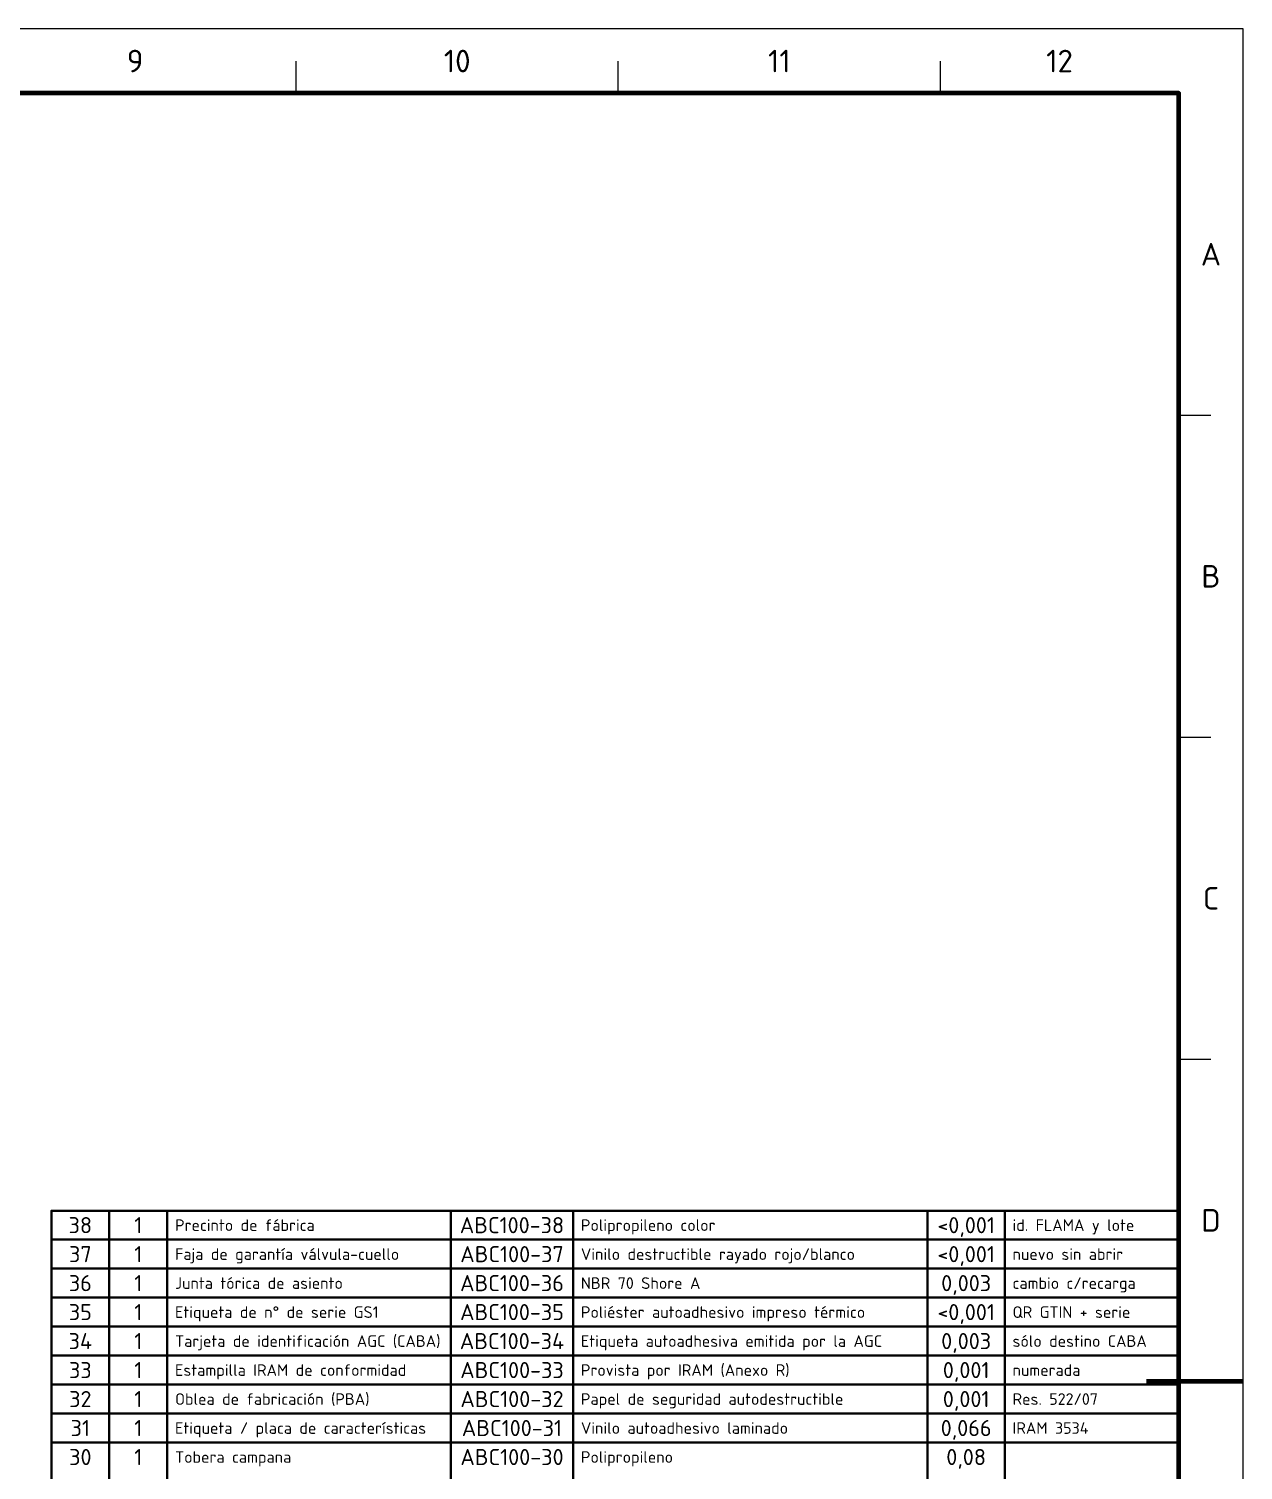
# Model space of a CAD drawing. Header units: millimetres. Extents: x 0 to 2382, y 0 to 420.
# Drawn here: x 405.5 to 594, y 196.2 to 420 of the extents above; entities that cross this region are included whole.
import ezdxf
from ezdxf.enums import TextEntityAlignment as Align

# ---------------------------------------------------------------- set-up
doc = ezdxf.new("R2010")
doc.units = ezdxf.units.MM
for name, color, linetype, lineweight in [('06-TEXTO', 7, 'CONTINUOUS', 25), ('07-RECUADRO', 7, 'CONTINUOUS', 70), ('08-FINA', 5, 'CONTINUOUS', 18), ('10-ROTULO', 7, 'CONTINUOUS', 35), ('11-TEXTO-ROTULO', 7, 'CONTINUOUS', 25)]:
    doc.layers.add(name, color=color, linetype=linetype, lineweight=lineweight)
doc.styles.add('ISO3098', font='isocpeur.ttf')

msp = doc.modelspace()

# ---------------------------------------------------------------- linework, layer by layer
at = {"layer": '07-RECUADRO'}
msp.add_line((594, 210), (579, 210), dxfattribs=at)
msp.add_lwpolyline([(25, 10), (584, 10), (584, 410), (25, 410)], close=True, dxfattribs=at)
at = {"layer": '08-FINA'}
for p, q in [((447, 410), (447, 415)), ((497, 410), (497, 415)), ((547, 410), (547, 415)), ((584, 360), (589, 360)), ((584, 310), (589, 310)), ((584, 260), (589, 260))]:
    msp.add_line(p, q, dxfattribs=at)
msp.add_lwpolyline([(0, 0), (594, 0), (594, 420), (0, 420)], close=True, dxfattribs=at)
at = {"layer": '10-ROTULO'}
for p, q in [((418, 61), (418, 236.5)), ((427, 61), (427, 236.5)), ((471, 61), (471, 236.5)), ((490, 61), (490, 236.5)), ((545, 61), (545, 236.5)), ((557, 61), (557, 236.5)), ((409, 232), (584, 232)), ((409, 227.5), (584, 227.5)), ((409, 223), (584, 223)), ((409, 218.5), (584, 218.5)), ((409, 214), (584, 214)), ((409, 209.5), (584, 209.5)), ((409, 205), (584, 205)), ((409, 200.5), (584, 200.5))]:
    msp.add_line(p, q, dxfattribs=at)
msp.add_lwpolyline([(409, 61), (584, 61), (584, 236.5), (409, 236.5)], close=True, dxfattribs=at)

# ---------------------------------------------------------------- texts
at = {"layer": '06-TEXTO', "style": 'ISO3098'}
for s, p in [('9', (422, 415)), ('10', (472, 415)), ('11', (522, 415)), ('12', (565.5, 415)), ('A', (589, 385)), ('B', (589, 335)), ('C', (589, 285)), ('D', (589, 235))]:
    msp.add_text(s, height=3.5, dxfattribs=at).set_placement(p, align=Align.MIDDLE_CENTER)
at = {"layer": '11-TEXTO-ROTULO', "style": 'ISO3098'}
for s, p in [('38', (413.5, 234.25)), ('1', (422.5, 234.25)), ('ABC100-38', (480.5, 234.25)), ('<0,001', (551, 234.25)), ('37', (413.5, 229.75)), ('1', (422.5, 229.75)), ('ABC100-37', (480.5, 229.75)), ('<0,001', (551, 229.75)), ('36', (413.5, 225.25)), ('1', (422.5, 225.25)), ('ABC100-36', (480.5, 225.25)), ('0,003', (551, 225.25)), ('35', (413.5, 220.75)), ('1', (422.5, 220.75)), ('ABC100-35', (480.5, 220.75)), ('<0,001', (551, 220.75)), ('34', (413.5, 216.25)), ('1', (422.5, 216.25)), ('ABC100-34', (480.5, 216.25)), ('0,003', (551, 216.25)), ('33', (413.5, 211.75)), ('1', (422.5, 211.75)), ('ABC100-33', (480.5, 211.75)), ('0,001', (551, 211.75)), ('32', (413.5, 207.25)), ('1', (422.5, 207.25)), ('ABC100-32', (480.5, 207.25)), ('0,001', (551, 207.25)), ('31', (413.5, 202.75)), ('1', (422.5, 202.75)), ('ABC100-31', (480.5, 202.75)), ('0,066', (551, 202.75)), ('30', (413.5, 198.25)), ('1', (422.5, 198.25)), ('ABC100-30', (480.5, 198.25)), ('0,08', (551, 198.25))]:
    msp.add_text(s, height=2.5, dxfattribs=at).set_placement(p, align=Align.MIDDLE_CENTER)
for s, p in [('Precinto de fábrica', (428.2, 234.25)), ('Polipropileno color', (491.2, 234.25)), ('id. FLAMA y lote', (558.2, 234.25)), ('Faja de garantía válvula-cuello', (428.2, 229.75)), ('Vinilo destructible rayado rojo/blanco', (491.2, 229.75)), ('nuevo sin abrir', (558.2, 229.75)), ('Junta tórica de asiento', (428.2, 225.25)), ('NBR 70 Shore A', (491.2, 225.25)), ('cambio c/recarga', (558.2, 225.25)), ('Etiqueta de n° de serie GS1', (428.2, 220.75)), ('Poliéster autoadhesivo impreso térmico', (491.2, 220.75)), ('QR GTIN + serie', (558.2, 220.75)), ('Tarjeta de identificación AGC (CABA)', (428.2, 216.25)), ('Etiqueta autoadhesiva emitida por la AGC', (491.2, 216.25)), ('sólo destino CABA', (558.2, 216.25)), ('Estampilla IRAM de conformidad', (428.2, 211.75)), ('Provista por IRAM (Anexo R)', (491.2, 211.75)), ('numerada', (558.2, 211.75)), ('Oblea de fabricación (PBA)', (428.2, 207.25)), ('Papel de seguridad autodestructible', (491.2, 207.25)), ('Res. 522/07', (558.2, 207.25)), ('Etiqueta / placa de características', (428.2, 202.75)), ('Vinilo autoadhesivo laminado', (491.2, 202.75)), ('IRAM 3534', (558.2, 202.75)), ('Tobera campana', (428.2, 198.25)), ('Polipropileno', (491.2, 198.25))]:
    msp.add_text(s, height=1.8, dxfattribs=at).set_placement(p, align=Align.MIDDLE_LEFT)

doc.saveas('drawing.dxf')
